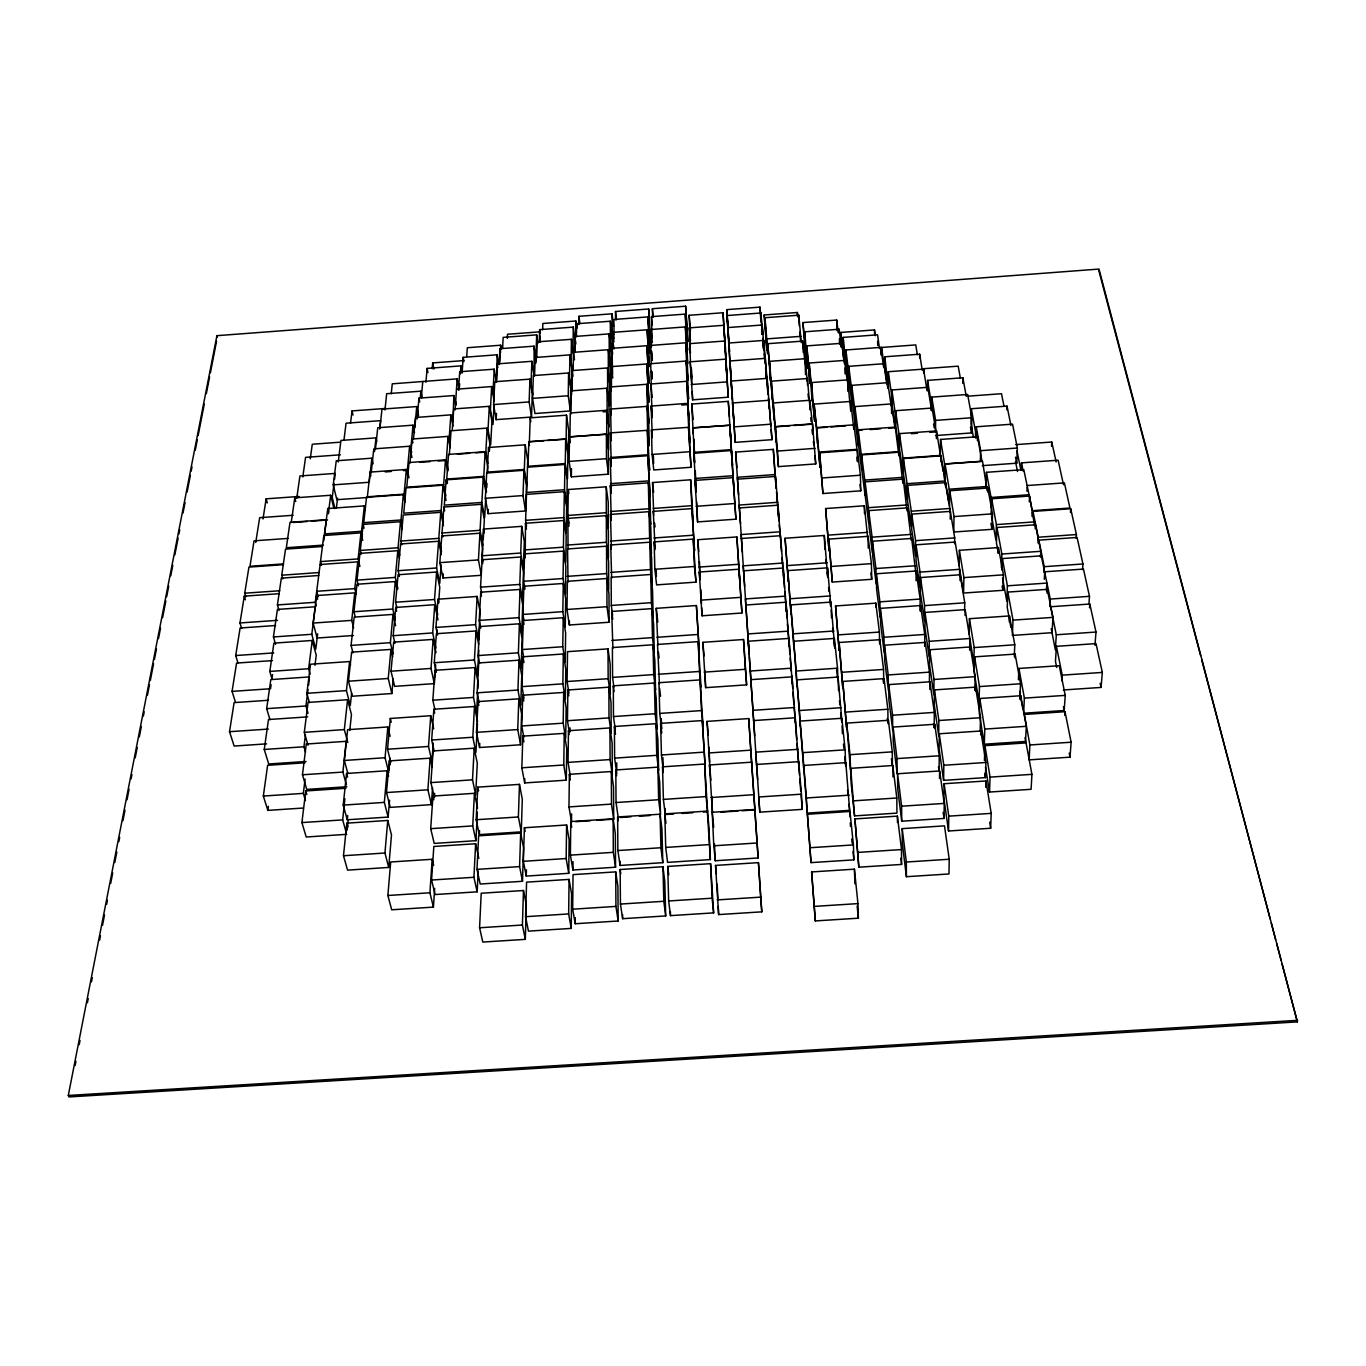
<?xml version="1.0" encoding="UTF-8"?>
<svg xmlns="http://www.w3.org/2000/svg" width="1366" height="1366" viewBox="0 0 1366 1366"><rect width="100%" height="100%" fill="white"/><g stroke="black" fill="none" stroke-linecap="round" stroke-linejoin="round"><path stroke-width="1.5" d="M916.074 580.721L916.074 570.988L876.357 573.771L876.63 589.327L880.148 617.415L879.909 601.843L876.357 573.771M919.66 357.943L919.66 354.204L884.827 356.782L885.014 371.74L886.739 383.846M916.04 544.812L920.035 572.098L920.001 587.636L916.04 560.333L916.04 544.812L955.175 542.046L962.893 588.848M920.103 610.756L920.138 599.059L916.074 570.988M920.564 611.405L920.582 605.565L880.353 608.365L880.609 623.886L884.229 652.777L884.007 637.256L880.353 608.365M920.479 577.528L920.445 593.032L924.526 621.103L924.577 605.599L920.479 577.528L960.127 574.762L964.755 602.816L964.584 610.585M923.672 372.884L923.689 369.11L888.276 371.723L888.446 386.834M924.697 646.118L924.748 634.456L920.582 605.565M925.021 612.429L924.97 627.882L929.153 656.773L929.239 641.303L925.021 612.429L965.181 609.646L973.804 662.937L974.197 647.569L969.433 618.696L1009.491 615.929L1014.784 644.786L1014.272 656.329M925.175 646.289L925.192 642.413L884.485 645.213L884.707 660.666L888.412 690.393L888.224 674.941L884.485 645.213M927.531 389.737L927.565 380.38L962.876 377.767L966.257 396.345M929.426 681.822L929.478 672.14L925.192 642.413M929.683 649.738L929.58 665.14L933.883 694.85L934.003 679.465L929.683 649.738L970.338 646.955L975.187 676.665L974.829 690.154M931.253 410.603L931.305 403.09L927.565 380.38M929.87 689.489L929.922 681.805L888.72 684.605L888.907 699.955L892.732 730.554L892.561 715.221L888.72 684.605M931.68 410.363L931.766 397.113L967.64 394.484L971.892 417.74L971.55 432.937L935.488 435.549M935.522 431.758L935.608 420.387L931.766 397.113M575.223 923.74L572.678 909.193L573.037 874.633L615.707 871.884L617.91 886.517L618.166 920.991L575.223 923.74L575.274 917.645M936.427 438.657L936.495 430.939L899.443 433.62L899.545 449.038L903.114 473.558L903.028 458.122L899.443 433.62M929.922 681.805L934.327 712.403L934.19 727.788L933.61 723.707M934.429 689.915L934.31 705.197L938.715 735.762L938.869 720.514L934.429 689.915L975.546 687.132L980.532 717.713L980.139 731.083M934.703 728.078L934.737 724.27L893.091 727.071L893.262 742.284L897.172 773.788L939.62 770.97L944.248 803.413L944.043 818.439L901.731 821.205L897.718 788.78L897.582 773.754L901.628 806.196L901.731 821.205M571.227 928.402L571.603 893.927L569.076 879.397L526.576 882.146L525.568 916.688L528.454 931.134L571.227 928.402L568.666 913.922L569.076 879.397M572.935 869.988L570.39 855.133L570.783 821.581L613.129 818.797L615.332 833.704L615.554 867.222L572.935 869.988L573.02 861.605M578.86 324.596L578.945 316.297L612.053 313.804L613.539 326.286M940.371 454.758L940.525 439.442L977.493 436.761L981.983 461.23L944.572 463.928L940.525 439.442M940.935 461.64L940.986 455.834L903.421 458.532L903.489 474.002L907.161 499.171L907.092 483.684L903.421 458.532M934.737 724.27L939.245 755.774L939.074 771.005L938.493 766.821M939.262 733.781L939.108 748.892L943.616 780.362L985.398 777.613L985.91 762.484L980.805 730.998L939.262 733.781L943.821 765.267L943.616 780.362M939.535 778.5L939.62 770.97M571.603 813.829L571.5 821.956L568.973 806.913L569.383 774.317L611.336 771.517L613.522 786.645L613.71 819.19L596.822 820.3M569.981 731.954L570.032 727.856M574.676 352.24L574.881 336.463L609.151 333.885L610.961 348.842L611.08 370.562L609.253 355.587L609.151 333.885M568.734 873.318L569.144 839.817L566.6 824.979L524.39 827.745L523.366 861.314L526.251 876.084L568.734 873.318L566.156 858.531L566.6 824.979M575.137 352.445L575.274 341.807L573.293 327.106L539.655 329.633L539.263 342.371M575.649 337.607L575.854 320.993L542.848 323.486L542.661 329.718M576.469 336.48L576.623 323.759L610.329 321.215L613.949 349.133M944.401 479.278L944.572 463.928M944.879 479.449L945.067 464.064L982.564 461.349L987.089 490.343M945.084 484.845L945.135 480.969L907.092 483.684M945.562 486.535L945.613 482.642L907.502 485.374L907.553 500.878L911.31 526.73L911.293 511.208L907.502 485.374M568.034 582.189L567.556 548.961L606.538 546.195L608.604 561.75L608.724 589.156L606.624 573.583L606.538 546.195M566.975 609.475L567.385 581.301L606.88 578.518L608.98 594.056L609.099 622.247L569.366 624.996L566.975 609.475L606.982 606.692L606.88 578.518M569.127 461.401L569.485 436.813L606.384 434.115L608.348 449.568L608.451 474.173L571.364 476.854L569.127 461.401L606.47 458.686L606.384 434.115M570.373 410.927L570.698 388.115L568.597 372.969L533.338 375.582L532.586 398.377L534.943 413.539L570.373 410.927L568.239 395.747L568.597 372.969M536.736 357.653L537.231 341.859L571.415 339.297L571.108 361.017L573.02 376.265M568.939 693.074L567.095 681.514L567.522 651.667L608.024 648.867L610.175 664.32L610.312 694.15L608.143 678.697L608.024 648.867M570.851 414.205L571.176 390.847L607.033 388.2L608.946 403.499L609.048 426.875L607.136 411.542L607.033 388.2M566.292 780.157L566.736 748.551L564.243 733.354L522.871 736.137L521.829 767.794L524.681 782.94L566.292 780.157L563.765 764.994L564.243 733.354M569.315 732.21L567.453 720.719L567.863 689.984L608.877 687.183L611.046 702.568L611.2 733.269L608.997 717.901L608.877 687.183M571.944 391.274L572.234 370.579L607.563 367.949L609.441 383.146L609.56 405.941L607.665 390.71L607.563 367.949M569.366 624.996L569.434 620.984M571.364 476.854L571.466 468.64M573.293 327.106L573.003 348.313L574.471 359.856M570.237 775.683L568.051 762.382L568.461 730.725L609.953 727.924L612.139 743.189L612.31 774.812L610.09 759.564L609.953 727.924M573.208 370.51L573.447 352.326L608.263 349.713L610.09 364.807L610.209 387.056L608.348 371.928L608.263 349.713M944.128 783.725L943.923 798.615L948.533 830.989L990.657 828.257L991.204 813.368L985.979 780.976L944.128 783.725L948.772 816.151L948.533 830.989M949.046 502.688L949.233 489.199L945.067 464.064M949.507 506.171L949.729 490.753L987.755 488.038L992.519 513.838L992.006 529.325L953.758 532.023L954.014 516.587L949.729 490.753M949.814 512.352L949.865 508.459L911.293 511.208M950.224 519.148L950.343 511.379L911.72 514.128L911.737 529.649L915.596 556.201L915.596 540.663L911.72 514.128M563.287 583.47L565.678 598.974L565.251 627.165L562.826 611.661L563.287 583.47L523.895 586.253L522.939 614.444L523.946 620.249M565.268 463.569L565.661 438.981L528.847 441.662L528.01 466.284L565.268 463.569L567.505 478.988L567.88 454.366L565.661 438.981M563.236 617.722L565.644 633.175L565.217 662.186L562.758 646.733L563.236 617.722L523.332 620.505L522.341 649.533L523.707 657.234M566.514 415.179L568.683 430.512L568.324 454.502L566.122 439.135L566.514 415.179L530.213 417.842L529.393 441.833L543.685 440.774M563.338 653.99L565.797 669.374L565.353 699.221L562.86 683.837L563.338 653.99L522.939 656.773L521.932 686.637L524.015 698.146M563.663 692.425L566.139 707.742L565.695 738.46L563.185 723.16L563.663 692.425L522.768 695.226L521.744 725.961L523.844 737.401M569.895 354.887L569.554 377.118L571.654 392.179L571.961 369.913L569.895 354.887L535.165 357.482L534.584 375.684M568.051 548.927L567.863 518.38L606.316 515.631L608.365 531.186L608.468 557.857L606.402 542.285L606.316 515.631M569.041 523.229L567.897 515.46L568.29 489.523L606.214 486.791L608.246 502.329L608.348 528.266L606.299 512.711L606.214 486.791M563.868 520.514L566.19 536.018L565.78 562.69L563.424 547.168L563.868 520.514L525.5 523.263L525.227 553.811M564.346 491.658L566.634 507.127L566.224 533.099L563.902 517.594L564.346 491.658L526.491 494.372L525.603 520.326L526.559 526.132M563.509 551.096L565.865 566.6L565.439 594.022L563.048 578.518L563.509 551.096L524.629 553.862L523.69 581.284L525.005 589.019M564.943 464.474L567.197 479.927L566.805 505.198L564.517 489.728L564.943 464.474L527.617 467.189M949.216 859.248L948.977 873.967L906.409 876.699L902.311 843.351L902.209 828.633L944.504 825.867L949.216 859.248L906.341 862.031L906.409 876.699M954.612 543.753L954.714 537.914L945.613 482.642M959.086 565.746L959.376 550.31L998.444 547.561L1003.464 574.83L1002.883 590.317L963.576 593.049L963.901 577.596L959.376 550.31M962.774 383.402L962.876 377.767M959.564 575.171L959.666 569.332L920.035 572.098M960.025 580.584L960.127 574.762M965.062 615.451L965.181 609.646M1010.925 425.509L1007.032 406.112L971.311 408.724L970.97 423.716L973.446 437.308M969.075 634.063L969.433 618.696M969.638 650.131L969.928 638.503L929.239 641.303M975.444 437.649L975.58 432.015L971.311 408.724M975.973 438.127L976.246 426.79L1012.548 424.16L1017.38 448.014L1016.731 463.194L982.274 465.669M977.39 440.586L977.493 436.761M974.573 656.858L974.18 672.14L979.029 701.834L979.473 686.569L974.573 656.858L1015.109 654.092L1020.539 683.768L1019.804 699.085M980.395 460.137L980.651 450.678L976.246 426.79M975.444 690.957L975.546 687.132M526.251 876.084L526.422 869.8M525.312 939.364L526.32 904.907L523.468 890.512L481.208 893.244L479.586 927.77L482.796 942.062L525.312 939.364L522.41 925.021L523.468 890.512M979.781 698.504L979.337 713.667L984.305 744.214L1025.524 741.465L1026.293 726.302L1020.743 695.738L979.781 698.504L984.784 729.085L984.305 744.214M986.013 485.681L986.406 472.312L1023.8 469.631L1032.303 510.696L1069.954 508.015L1064.387 482.881L1027.198 485.545M524.681 782.94L524.8 778.722M522.495 881.292L523.537 847.791L520.668 833.055L478.629 835.821L476.99 869.374L480.2 884.024L522.495 881.292L519.592 866.607L520.668 833.055M540.048 342.2L540.236 335.951M987.635 491.897L987.755 488.038M980.686 734.788L980.805 730.998M535.984 356.116L536.667 334.858L503.149 337.385L502.637 348.006M521.266 831.877L522.307 799.315L519.473 784.374L477.81 787.14L476.153 819.737L479.346 834.626L521.266 831.877L518.38 816.953L519.473 784.374M990.76 507.008L991.067 497.463L986.406 472.312M991.153 514.077L991.631 498.761L1029.554 496.063L1034.608 525.705M984.442 760.606L984.937 745.665L1026.242 742.899M525.551 510.969L526.439 485.664L523.929 470.297L486.706 472.995L485.34 498.283L488.123 513.65L525.551 510.969L523.007 495.568L523.929 470.297M496.285 382.104L497.224 363.885L531.852 361.307L531.101 383.556L532.842 394.808M520.583 744.777L521.607 714.042L518.824 698.811L478.066 701.595L476.444 732.347L479.568 747.526L520.583 744.777L517.748 729.564L518.824 698.811M531.511 417.04L532.279 394.211L529.94 379.133L494.782 381.729L493.587 404.558L496.165 419.635L531.511 417.04L529.137 401.928L529.94 379.133M499.153 364.534L499.956 348.706L534.038 346.161L534.174 373.464M985.774 787.362L985.979 780.976M991.631 498.761L996.412 524.595L995.899 539.929L991.511 516.075M1040.465 557.072L1040.79 551.301L1035.394 524.783L996.958 527.498L996.429 542.831L998.307 553.042M521.71 526.354L524.305 541.79L523.366 568.478L520.736 553.025L521.71 526.354L483.444 529.086L482.01 555.774L483.086 561.563M520.788 556.986L523.434 572.422L522.478 599.862L519.797 584.409L520.788 556.986L482.027 559.736L482.744 563.577M520.019 589.429L522.7 604.848L521.727 633.056L519.012 617.637L520.019 589.429L480.747 592.195L479.227 620.403L480.73 628.104M524.339 469.443L525.227 444.821L488.516 447.502L487.184 472.124L524.339 469.443L526.849 484.793M519.422 623.784L522.136 639.151L521.146 668.179L518.38 652.794L519.422 623.784L479.637 626.55L478.083 655.578L479.603 663.244M519.012 660.171L521.761 675.487L520.753 705.351L517.953 690.035L519.012 660.171L478.732 662.954L477.144 692.818L479.073 702.38M1025.063 737.503L1031.928 774.351L1031.091 789.309L989.53 792.041L990.06 777.117L984.937 745.665M998.239 553.367L998.444 547.561M1006.896 409.868L1007.032 406.112M1001.38 567.471L1001.876 554.033L996.958 527.498M1001.944 570.049L1002.371 558.557L1041.302 555.825L1050.266 599.059L1049.822 606.624M1002.371 558.557L1007.408 585.826L1006.793 601.16L1002.559 578.074M1007.852 592.093L1013.026 620.13L1012.377 635.429L1052.042 632.697L1052.964 617.381L1047.278 589.344L1007.852 592.093L1007.237 607.375L1010.908 627.421M1009.252 621.718L1009.491 615.929M1021.136 470.382L1021.461 462.869L1058.104 460.222L1063.499 484.725M1014.938 657.917L1015.109 654.092M507.315 338.426L507.503 334.26L540.373 331.801M1026.942 491.197L1027.112 487.423M1018.404 679.79L1018.934 668.452L1059.265 665.703L1065.241 695.379L1064.199 710.508L1023.629 713.24L1024.38 698.128L1018.934 668.452M1029.281 501.817L1029.554 496.063M479.346 834.626L479.551 830.562M478.8 858.326L475.624 843.744L433.825 846.476L431.571 880.028L435.088 894.542L477.161 891.827L478.185 870.893M1020.556 699.546L1020.743 695.738M1032.03 516.365L1032.218 512.574M479.568 747.526L479.773 743.428M496.165 419.635L496.49 413.403M477.161 891.827L473.934 877.279L475.624 843.744M477.571 808.143L474.429 793.305L432.954 796.071L430.7 828.667L434.217 843.42L475.949 840.688L477.366 812.207M499.819 362.246L500.673 345.222L467.309 347.732L466.728 356.253M1035.189 528.625L1035.394 524.783M474.19 748.175L477.297 763.167L475.675 794.807L472.516 779.832L474.19 748.175L433.124 750.941L430.905 782.598L434.371 797.539L434.661 793.322M458.447 389.993L459.727 371.74L494.219 369.179L493.041 391.461L494.321 398.906M477.639 692.733L476.58 712.642L473.49 697.428L475.112 667.547L434.986 670.313L432.834 700.195L434.951 709.688M477.844 688.754L478.151 682.778L475.112 667.547M488.123 513.65L488.345 509.433M477.451 723.673L475.949 752.359L472.824 737.247L474.463 706.495L433.859 709.261L431.673 740.03L434.234 751.334M493.997 405.719L493.024 424.433L490.428 409.407L491.658 386.578L456.62 389.173M475.949 840.688L472.738 825.901L474.429 793.305M462.084 373.174L463.176 357.346L497.139 354.801L496.626 380.26M1037.955 542.917L1038.245 537.231L1032.986 511.413L1070.722 508.733L1076.425 534.55L1076.169 538.341M489.301 406.317L488.038 429.727L490.684 444.855L491.931 421.411L489.301 406.317L453.751 408.946L452.197 430.41M481.652 592.946L480.542 587.175L482.779 548.569L479.927 533.218L441.781 535.95L439.835 562.655L442.994 577.989L481.344 575.291L478.441 559.923L479.927 533.218M483.257 539.655L484.332 519.643L481.515 504.31L443.899 507.025L442.003 533.013L442.772 536.855M485.681 498.778L484.674 517.765L481.856 502.449L483.257 477.161L446.153 479.842L444.309 505.147L481.856 502.449M486.757 487.542L486.979 483.427M487.525 473.148L487.85 466.984L485.135 451.736L448.543 454.4L446.75 479.056L447.485 482.864M478.8 650.387L477.485 675.265L474.429 659.983L476.017 630.955L436.386 633.704L434.286 662.749L436.352 672.277M489.387 451.292L489.813 443.284L487.15 428.104L451.07 430.751L449.329 454.758M1029.896 744.965L1029.093 759.872L1070.022 757.157L1071.115 742.216L1065.019 711.703L1024.346 714.435L1029.896 744.965L1071.115 742.216M482.932 545.649L480.081 530.298L481.515 504.31M477.144 596.447L480.115 611.78L478.595 640.005L475.59 624.672L477.144 596.447L438.008 599.196L435.959 627.438L437.581 635.088M486.535 491.64L483.769 476.375L485.135 451.736M487.85 463.501L485.835 452.112L487.15 428.104M1043.914 572.371L1044.239 566.685L1038.843 540.151L1077.074 537.453L1082.948 563.97L1082.538 569.673M1044.307 579.355L1044.734 571.791L1083.46 569.076L1089.487 596.327L1088.907 603.926M1051.53 446.289L1051.769 442.021L1015.723 444.633M1046.407 590.761L1046.851 583.077L1007.408 585.826M1047.073 593.168L1047.278 589.344M1094.934 645.281L1095.993 632.048L1089.812 604.028L1050.625 606.743L1056.294 634.78L1055.355 649.857L1051.239 628.702M1063.329 689.984L1101.064 687.422L1102.328 672.431L1096.01 643.608L1056.413 646.323L1055.474 661.298L1056.703 667.479M433.654 865.429L432.185 859.282L390.693 861.98L387.876 895.498L391.701 909.79L433.432 907.109L434.678 888.293M1070.466 512.523L1070.722 508.733M433.432 907.109L429.914 892.783L432.185 859.282M1061.86 680.763L1062.219 675.145L1056.413 646.323M459.386 387.688L459.676 383.726M460.359 373.823L460.905 365.883L427.114 368.41L425.919 382.292M432.288 767.436L430.153 758.147L389.293 760.896L386.493 792.553L390.266 807.374L431.383 804.642L432.544 787.772M1064.763 715.442L1065.019 711.703M431.383 804.642L427.899 789.804L430.153 758.147M442.994 577.989L443.284 573.874M455.134 409.937L457.149 378.877L392.264 383.829L391.239 393.767M433.244 743.019L431.946 761.46L428.514 746.468L430.734 715.716L390.317 718.465L387.551 749.234L390.813 762.33M413.488 438.981L415.435 417.484L450.865 414.871L449.158 438.315L450.234 443.95M441.116 564.739L439.767 583.248L436.591 567.983L438.588 541.26L400.597 543.975L398.138 570.698L399.418 576.418M438.691 602.065L439.767 587.278L436.591 572.03L398.087 574.745L395.577 602.235L396.874 607.938M417.091 418.935L418.952 398.138L453.853 395.559L452.914 422.145M436.983 634.046L437.274 630.016M436.027 652.692L433.142 639.408L393.664 642.14L391.017 671.201L394.637 686.347L434.354 683.632L435.686 664.952M441.525 551.676L438.793 538.341L440.74 512.335L403.243 515.016L400.853 541.038L401.706 544.846M437.769 614.751L434.542 599.486L436.591 572.03M441.15 510.525L443.028 485.203L406.061 487.867L403.738 513.206L441.15 510.525L443.455 521.932M435.959 648.167L432.68 632.936L434.764 604.711L395.764 607.443L393.186 635.685L394.962 643.284M443.66 484.537L445.487 459.864L409.015 462.528L406.761 487.201L443.66 484.537L445.914 495.909M434.354 683.632L431.007 668.452L433.142 639.408M448.15 469.87L446.323 460.427L448.082 436.386L412.139 439.032L409.954 463.074M1089.522 607.802L1089.812 604.028M388.729 867.444L391.496 834.916L387.756 820.454L346.844 823.152L343.481 855.731L347.562 870.125L388.729 867.444L384.939 853.016L387.756 820.454M432.185 368.735L432.68 362.912L463.757 360.59M421.343 397.66L422.777 381.421M388.969 770.526L390.061 758.232M388.542 776.264L387.159 770.748L346.554 773.463L343.207 805.12L347.271 819.771L388.115 817.073L389.583 800.203M392.708 656.944L390.932 649.413L351.625 652.145L348.467 681.207L352.343 696.233L391.871 693.535L393.186 679.004M388.115 817.073L384.341 802.388L387.159 770.748M420.318 397.284L420.865 391.188L386.68 393.715L384.956 409.988M375.428 449.277L377.75 427.746L413.027 425.168L410.876 448.629L411.661 452.351M388.798 772.575L385.058 757.72L387.842 726.968L347.63 729.7L344.334 760.469L347.852 773.429M414.854 427.37L416.732 406.556L381.985 409.117L379.987 427.865M397.899 588.78L395.32 577.425L397.796 550.686L359.975 553.367L357.038 580.123L358.404 585.792M399.76 555.313L398.069 547.749L400.494 521.727L363.168 524.407L360.3 550.447L361.205 554.22M395.372 620.386L392.742 609.031L395.286 581.557L356.97 584.255L353.948 611.746L355.348 617.415M401.006 519.985L403.346 494.646L366.532 497.309L363.749 522.666L401.006 519.985L402.236 525.654M393.049 654.007L390.386 642.669L392.981 614.41L354.17 617.125L351.079 645.401L352.991 652.931M404.097 494.15L406.385 469.46L370.084 472.107L367.369 496.797L404.097 494.15L405.309 499.802M391.871 693.535L388.251 678.475L390.932 649.413M408.98 477.793L407.392 470.297L409.595 446.238L373.806 448.868L371.176 472.943M347.271 819.771L347.698 815.553M347.152 830.118L348.228 819.583M349.764 730.469L351.455 714.538L347.579 699.716L308.067 702.431L304.311 732.33L308.016 745.255M346.213 832.526L342.678 819.89L344.898 798.803M346.401 784.904L342.9 772.08L346.196 741.328L306.274 744.026L302.467 774.778L306.735 789.411L346.896 786.731M379.697 428.992L380.585 420.66L346.059 423.204L343.993 439.886M351.643 693.04L350.294 705.488L346.418 690.598L349.594 661.537L310.526 664.235L306.855 693.313L309.45 702.602M333.219 484.879L336.258 460.786L371.859 458.191L369.23 482.266L333.219 484.879L336.839 499.7L368.41 497.429M347.801 742.558L344.334 729.615L347.579 699.716M374.523 451.565L376.009 437.871L340.937 440.433L338.239 461.981M356.167 594.227L354.784 588.609L357.755 561.853L320.122 564.517M359.89 566.412L358.08 558.916L360.966 532.877L323.827 535.523L315.29 602.286L316.28 605.992M353.606 627.865L351.728 620.369L354.767 592.861L316.639 595.559L313.121 623.067L317.134 638.024L353.47 635.497M361.58 531.254L364.381 505.898L327.755 508.528L324.51 533.918L361.58 531.254L362.468 534.994M346.708 834.336L306.206 836.999L301.903 822.588L305.745 790.948L346.008 788.267M350.55 423.153L352.052 410.927L385.98 408.417M336.343 508.169L337.59 498.112M305.472 800.561L303.354 793.373L305.113 779.03M317.663 633.79L315.802 649.106L311.789 634.285L315.307 606.777L277.418 609.424L273.439 636.949L275.573 644.342M305.523 752.239L303.952 746.775L305.438 734.823M314.965 665.327L316.229 655.236L312.233 640.466L273.883 643.13L269.819 671.423L271.971 678.782L272.551 674.599M310.167 674.275L308.631 668.742L312.233 640.466M328.318 513.821L330.674 495.26L294.783 497.856L291.214 522.615M308.016 713.325L305.933 705.983L308.033 689.369M308.562 685.22L309.348 678.987M334.021 483.444L332.245 497.514L334.96 508.528M334.533 479.432L335.285 473.404L299.922 475.966L296.764 498.095M323.708 540.885L326.406 519.712L290.002 522.341L286.331 547.732L323.179 545.119M303.406 808.023L267.838 810.38L268.402 806.281M267.838 810.38L263.331 796.054L267.616 765.302L305.045 762.791M310.253 458.874L312.285 444.24L340.458 442.174M306.069 761.477L268.709 763.987L264.253 749.456L268.487 719.54L307.674 716.877M302.791 476.973L305.574 457.354L340.407 454.81M269.956 719.66L266.66 708.664L270.827 679.585L309.604 676.921M271.117 684.69L270.536 688.737L232.066 691.384L236.574 663.073L272.449 660.598M279.006 610.482L277.435 604.933L281.328 578.142L318.722 575.496M282.762 578.911L281.738 575.206L285.528 549.132L322.427 546.502M266.626 743.855L234.132 746.058L229.522 731.698L234.098 702.619L268.436 700.263M262.989 518.978L266.148 498.829L299.12 496.456M255.732 542.473L259.677 517.68L293.178 515.272M241.628 628.428L239.972 622.964L244.275 596.157L279.313 593.681M245.812 596.857L244.736 593.203L248.936 567.112L283.513 564.653M237.94 662.817L235.703 655.543L240.109 628.001L275.573 625.526M75.13 1065.531L75.95 1061.348M79.211 1044.614L80.031 1040.414M87.39 1002.746L88.209 998.563M91.471 981.812L92.29 977.629M99.65 939.962L100.469 935.778M102.518 925.311L104.55 914.844M106.599 904.377L107.419 900.194M110.68 883.443L112.729 872.976M114.778 862.527L116.81 852.06M118.859 841.593L119.679 837.409M122.94 820.659L124.989 810.192M127.038 799.725L129.07 789.258M131.119 778.808L131.939 774.607M135.2 757.874L137.249 747.407M139.298 736.94L141.33 726.473M143.379 716.006L144.198 711.823M147.46 695.089L149.509 684.622M150.328 680.439L153.59 663.688M154.409 659.505L156.458 649.038M158.49 638.571L160.539 628.104M162.588 617.637L165.849 600.903M166.669 596.72L168.718 586.253M170.75 575.786L172.799 565.319M174.848 554.852L178.109 538.102M178.929 533.918L179.749 529.735M183.01 513.001L185.059 502.534M187.108 492.067L190.369 475.317M191.189 471.133L192.008 466.95M195.27 450.199L197.319 439.732M198.138 435.549L204.268 404.165M206.317 393.698L209.579 376.948M210.398 372.764L216.528 341.363M68.3 1095.464L216.921 335.677L1098.981 269.068L1297.376 1021.888L69 1096.932L68.3 1095.464L1297.7 1020.317M615.571 319.781L615.503 311.499L648.696 308.989L650.762 344.352L647.689 316.929L613.915 319.473L614.017 334.294M652.606 316.997L652.385 308.716L685.612 306.206L687.866 341.568L685.612 306.206M762.655 334.141L760.896 313.002L727.019 315.546L729.512 351.557L726.763 309.638L760.008 307.128L761.221 321.608M652.009 337.812L651.445 316.639L685.271 314.095L687.559 350.14L685.356 326.918L650.967 329.496L651.428 347.237M690.154 336.446L689.164 315.29L723.024 312.746L726.234 362.007L724.612 341.022L689.659 343.634L690.479 361.785M765.95 335.677L766.821 350.242L764.192 314.983L797.385 312.49L797.795 316.622M765.831 332.519L764.96 317.732L798.803 315.187L801.279 342.695M612.924 348.142L612.805 332.365L647.143 329.787L649.277 366.481L647.143 329.787M690.291 349.542L689.284 327.874L723.707 325.296L725.517 348.791M727.719 327.584L762.16 325.006L763.97 346.64M841.319 346.93L839.151 329.24L804.745 331.801L805.769 358.507L802.901 322.581L836.709 320.054L838.263 332.741M612.6 374.301L611.985 348.313L646.869 345.718L649.021 383.061L646.869 345.718M686.705 341.927L687.679 363.629L685.664 342.815L650.745 345.427L651.223 363.578M841.268 347.049L840.841 332.433L874.513 329.923L875.333 335.695M764.192 314.983L767.641 353.709L766.77 338.888L800.988 336.326M767.214 381.046L763.662 340.424L728.676 343.037L731.254 380.38M847.193 381.029L843.642 352.24L843.215 337.385L877.553 334.824L879.516 348.586M807.34 381.404L804.984 358.712L769.468 361.341L770.544 381.029L767.76 343.703L802.747 341.107L805.035 363.254M806.845 345.888L809.833 383.18L806.845 345.888L841.815 343.293L844.308 363.424M611.49 387.312L611.37 366.617L646.767 363.988L648.97 401.997L646.767 363.988M687.047 357.96L688.037 380.175L686.159 361.051L650.711 363.697L651.24 384.375M725.756 356.202L728.3 397.199L692.63 399.828L690.206 361.802L725.688 359.156L726.849 374.455M845.895 349.969L848.679 372.133L849.071 387.21L846.322 365.012L845.895 349.969L880.814 347.374L883.7 367.505M881.633 353.777L881.548 347.459L915.766 344.915L917.337 354.75M850.711 410.842L847.62 379.885L811.558 382.548L812.172 400.989L809.133 363.032L844.649 360.402M848.764 366.327L851.616 389.02L852.008 404.234L849.174 381.507L848.764 366.327L884.229 363.697L887.49 386.373M611.046 410.261L610.909 386.919L646.835 384.273L649.055 422.965L647.023 406.368L610.585 409.049L611.2 436.847M765.575 367.693L766.428 377.784L765.319 358.353L729.803 360.983L735.215 442.362L771.978 439.681L767.129 378.382L731.083 381.046L732.432 399.009M691.247 384.529L727.139 381.882L724.612 341.022M532.586 398.377L568.239 395.747M772.302 399.333L771.312 381.182L807.374 378.519L810.123 409.493M493.587 404.558L529.137 401.928M851.769 385.349L854.706 408.622L855.082 423.938L852.162 400.631L851.769 385.349L887.798 382.685L891.144 405.941M652.316 435.788L651.087 406.078L687.593 403.38L689.01 418.85M606.658 410.295L570.271 412.976L569.929 436.932L606.743 434.234L606.658 410.295L608.587 425.68L608.69 449.653L606.743 434.234M694.696 462.067L691.725 404.046L728.283 401.348L729.461 416.818M681.754 405.053L687.832 404.609L686.159 361.051M894.542 422.657L892.015 405.19L891.878 389.959L927.838 387.312L931.646 410.568M603.106 411.832L607.136 411.542M812.377 424.143L809.884 400.272L773.293 402.97L774.198 419.857L770.356 376.606M819.429 452.061L856.977 449.346L853.938 424.843L816.817 427.558L820.044 467.582L814.119 404.114L850.711 401.433L853.784 429.163M968.477 396.14L1001.5 393.715L1003.976 406.112M854.911 406.59L857.916 430.461L858.292 445.879L855.287 421.974L854.911 406.59L891.469 403.909L894.918 427.763L888.754 428.207M895.601 410.705L899.084 434.576L899.187 449.926L895.72 426.038L895.601 410.705L932.107 408.041L936.017 431.895L929.87 432.339M611.251 463.279L610.38 432.902L647.586 430.29L647.023 406.368M691.008 467.274L688.481 427.182L691.008 467.274L653.768 469.972L652.077 454.451L651.462 429.897L688.635 427.302L687.593 403.38M693.177 431.81L692.818 427.951L729.803 425.236L730.947 440.637L729.803 425.236L692.682 427.814L693.211 433.637M547.766 440.484L566.122 439.135M734.054 426.875L771.073 424.177M776.247 442.328L775.41 426.568L812.531 423.853L815.741 463.928L778.415 466.626L774.198 418.406M789.753 425.799L775.359 426.858L771.312 381.182M793.868 425.509L810.311 424.297M457.439 454.178L469.614 453.29M475.692 452.846L485.835 452.112M826.942 427.234L816.663 427.985L814.119 404.114M831.057 426.943L845.452 425.885M935.608 420.387L971.892 417.74M858.19 429.812L861.28 454.315L861.622 469.802L858.548 445.282L858.19 429.812L895.276 427.114L898.845 455.476M420.062 462.34L430.153 461.606M438.23 461.008L446.323 460.427M857.916 430.461L862.031 430.153M870.262 429.556L880.524 428.804M385.263 471.919L391.291 471.475M403.363 470.604L407.392 470.297M911.395 433.688L917.542 433.227M610.517 457.473L647.928 454.758L647.347 430.205L649.635 470.263L647.928 454.758M652.077 454.451L689.557 451.736M611.165 489.472L610.295 458.413L647.791 455.698L650.114 496.473L647.791 455.698M693.808 452.351L731.322 449.636L729.751 425.099M695.994 490.172L693.757 453.273L731.356 450.541L734.157 491.35M749.217 654.826L735.676 452.095L773.31 449.363L776.212 488.208M778.415 466.626L777.527 451.07L815.092 448.355M446.75 479.056L483.769 476.375M819.634 452.795L857.267 450.063L860.409 475.214L860.768 490.821L822.913 493.536L819.634 452.795L822.913 493.536M861.28 454.315L898.811 451.6M861.57 454.929L864.763 480.081L865.088 495.619L861.929 470.45L861.57 454.929L899.204 452.197L902.875 483.188M980.651 450.678L1017.38 448.014M903.028 458.122L940.508 455.407M610.431 483.649L648.372 480.917M694.901 478.476L732.961 475.727L731.356 450.541M611.217 517.355L610.329 485.596L648.338 482.847L650.079 498.436L650.694 524.356L648.935 508.75L648.338 482.847M653.648 512.352L652.555 482.54L690.633 479.79L693.245 521.317M564.517 489.728L526.747 492.46L527.686 460.154L525.227 444.821M694.952 480.405L733.081 477.656L735.915 519.182L697.582 521.914L694.952 480.405L696.028 492.101M775.41 474.531L737.333 477.28L738.613 494.799M737.452 479.176L775.598 476.427L778.688 517.953L776.52 492.067M485.34 498.283L523.007 495.568M822.315 477.963L860.409 475.214M864.763 480.081L902.841 477.349M293.246 522.461L307.367 521.453M311.397 521.163L327.533 520.002M865.088 481.856L868.366 507.691L868.674 523.28L865.429 497.412L865.088 481.856L903.233 479.107L907.007 510.799M610.465 511.516L648.935 508.75M653.221 508.442L691.759 505.693L690.633 479.79M567.897 515.46L606.299 512.711M696.131 506.291L734.72 503.525M949.233 489.199L987.191 486.484M525.603 520.326L563.902 517.594M611.37 546.912L610.465 514.436L649.004 511.669L650.779 527.276L651.411 553.913L649.618 538.289L649.004 511.669M655.065 547.749L653.29 511.362L691.896 508.596L694.543 550.857L691.759 505.693M777.783 502.295L739.16 505.061L740.509 523.605M288.021 538.409L254.042 540.834L249.978 566.275L282.455 563.97M739.347 507.964L778.022 505.198L781.472 551.386M442.003 533.013L480.081 530.298M825.627 508.545L829.042 550.754L825.627 508.545L864.319 505.796L867.751 538.221M991.067 497.463L1028.905 494.748M400.853 541.038L438.793 538.341M868.366 507.691L906.973 504.942M868.725 510.611L872.089 537.162L872.379 552.752L869.032 526.183L868.725 510.611L907.4 507.845L911.259 540.253M360.3 550.447L398.069 547.749M358.08 558.916L320.498 561.58L321.454 565.336M954.014 516.587L992.519 513.838M610.619 541.073L649.618 538.289M653.972 537.982L693.04 535.216M567.471 545.051L606.402 542.285M524.578 549.935L563.424 547.168M780.259 531.784L741.089 534.567L742.387 552.171M611.661 578.211L610.739 544.966L649.806 542.2L651.582 557.806L652.248 585.194L650.438 569.571L649.806 542.2M654.143 541.892L693.262 539.109L695.96 582.121L656.602 584.887L654.843 569.263L654.143 541.892L655.014 549.695M700.041 578.808L697.702 539.724L736.872 536.94L739.809 579.969M482.01 555.774L520.736 553.025M741.362 538.494L780.567 535.711L783.76 578.723L783.418 574.523M439.835 562.655L478.441 559.923M785.074 538.255L788.302 581.233L785.074 538.255L824.296 535.472L827.676 576.52M828.445 535.113L867.632 532.347M281.738 575.206L319.098 572.559M996.412 524.595L1034.796 521.863M828.803 539.109L868.025 536.343L871.423 563.646L871.73 579.304L832.287 582.07L828.803 539.109L832.287 582.07M398.138 570.698L436.591 567.983M872.089 537.162L911.242 534.396M872.481 541.226L875.93 568.529L876.204 584.119L872.772 556.799L872.481 541.226L911.685 538.443L915.63 571.603M357.038 580.123L395.32 577.425M915.596 540.663L954.714 537.914M244.736 593.203L279.74 590.744M1038.245 537.231L1076.425 534.55M354.784 588.609L316.69 591.29L318.176 596.908M610.892 572.371L650.438 569.571M654.843 569.263L694.457 566.48L693.262 539.109M567.146 576.367L606.624 573.583M698.948 567.078L738.613 564.295L736.872 536.94M523.69 581.284L563.048 578.518M782.855 563.048L743.155 565.831L744.675 586.441M650.728 574.488L651.377 602.662L653.204 618.252L652.521 590.095L650.728 574.488L611.148 577.272L611.302 605.445L612.6 615.178M480.542 587.175L519.797 584.409M787.431 565.592L827.147 562.792M699.255 572.013L738.955 569.229L741.943 613.01L702.022 615.793L699.255 572.013L699.99 579.833M743.497 570.817L783.23 568.017L786.492 611.797L786.15 607.785M277.435 604.933L315.29 602.286M1001.876 554.033L1040.79 551.301M831.706 566.429L871.423 563.646M787.806 570.612L791.085 614.359L787.806 570.612L827.54 567.829L830.852 605.719M395.577 602.235L434.542 599.486M875.93 568.529L915.63 565.746M353.948 611.746L392.742 609.031M239.972 622.964L277.52 620.335M1044.239 566.685L1082.948 563.97M313.121 623.067L351.728 620.369M963.901 577.596L1003.464 574.83M611.302 605.445L651.377 602.662M700.536 600.169L740.748 597.352M522.939 614.444L562.826 611.661M785.587 596.122L745.358 598.94L748.858 649.55M479.227 620.403L519.012 617.637M790.231 598.735L830.477 595.918M612.907 648.184L611.695 611.439L651.787 608.638L653.597 624.211L654.297 653.17L652.47 637.615L651.787 608.638M657.883 645.094L656.243 608.331L696.404 605.531L699.187 650.079L696.404 605.531M273.439 636.949L311.789 634.285M745.785 605.018L786.013 602.218L789.343 646.767L787.431 624.04M435.959 627.438L475.59 624.672M794.005 649.413L790.658 604.899L830.921 602.099L834.78 648.167M393.186 635.685L432.68 632.936M879.909 601.843L920.138 599.059M835.548 605.958L839.151 650.438L835.548 605.958L875.794 603.157L879.397 632.065L879.584 643.762M351.079 645.401L390.386 642.669M924.577 605.599L964.755 602.816M235.703 655.543L273.729 652.914M1050.266 599.059L1089.487 596.327M611.848 640.432L652.47 637.615M656.978 637.307L697.667 634.49M522.341 649.533L562.758 646.733M747.68 633.961L788.455 631.143M478.083 655.578L518.38 652.794M790.658 604.899L793.151 633.824L833.926 631.007M652.999 644.769L653.699 674.582L655.56 690.086L654.826 660.273L652.999 644.769L612.395 647.569L612.566 677.399L613.915 687.064M701.014 686.978L698.18 641.644L657.507 644.445L659.419 683.956M269.819 671.423L308.631 668.742M1013.026 620.13L1052.964 617.381M702.807 642.327L743.514 639.51L746.621 684.861L705.659 687.661L702.807 642.327L704.105 655.919M434.286 662.749L474.429 659.983M791.614 675.265L792.331 683.768L788.95 638.417L748.192 641.235L751.949 695.123M838.604 634.866L879.397 632.065M391.017 671.201L431.007 668.452M884.007 637.256L924.748 634.456M839.117 642.498L842.788 687.764L839.117 642.498L879.858 639.698L883.563 669.442L883.751 683.034M348.467 681.207L388.251 678.475M1056.294 634.78L1095.993 632.048M306.855 693.313L346.418 690.598M974.197 647.569L1014.784 644.786M612.566 677.399L653.699 674.582M658.275 674.275L699.477 671.457L698.18 641.644M567.095 681.514L608.143 678.697M704.156 672.14L745.426 669.306L746.621 684.861M521.932 686.637L562.86 683.837M750.156 671.03L791.46 668.196M477.144 692.818L517.953 690.035M837.529 668.196L834.421 638.434L793.663 641.252L796.224 671.03L837.529 668.196L837.87 677.929M266.66 708.664L305.933 705.983M615.366 730.007L613.471 716.552L613.3 685.834L654.399 683.017L656.226 698.453L656.995 729.137L655.117 713.735L654.399 683.017M432.834 700.195L473.49 697.428M842.259 672.26L883.563 669.442M796.668 739.45L792.041 676.853L750.788 679.653L754.698 735.915M803.635 767.948L796.805 679.875L838.058 677.058L841.985 722.119M888.224 674.941L929.478 672.14M842.805 681.429L846.544 727.463L842.805 681.429L884.058 678.612L887.849 709.244L888.02 722.734M934.003 679.465L975.187 676.665M229.522 731.698L268.368 729.068M1062.219 675.145L1102.328 672.431M304.311 732.33L344.334 729.615M979.473 686.569L1020.539 683.768M613.471 716.552L655.117 713.735M701.475 710.593L700.126 679.892L658.958 682.71L659.761 713.411L701.475 710.593L703.012 726.046L699.477 671.457M567.453 720.719L608.997 717.901M521.744 725.961L563.185 723.16M752.803 710.337L794.602 707.503M476.444 732.347L517.748 729.564M796.805 679.875L799.434 710.525L841.251 707.69M264.253 749.456L303.952 746.775M1024.38 698.128L1065.241 695.379M616.783 773.378L614.615 758.13L614.41 726.49L655.987 723.69L657.849 739.006L658.634 770.595L656.756 755.313L655.987 723.69M663.278 770.287L661.451 754.988L660.615 723.365L702.278 720.565L705.197 767.487L702.278 720.565M709.791 766.394L707.025 721.385L748.722 718.567L758.13 857.968L715.272 860.751L713.786 845.793L712.232 812.275L754.817 809.475L758.13 857.968M431.673 740.03L472.824 737.247M846.049 712.062L887.849 709.244M753.537 720.582L795.285 717.765L799.452 774.983M387.551 749.234L428.514 746.468M892.561 715.221L934.327 712.403M850.472 769.929L846.664 723.109L888.378 720.309L892.271 751.846L892.425 765.233M344.334 760.469L385.058 757.72M938.869 720.514L980.532 717.713M302.467 774.778L342.9 772.08M984.784 729.085L1026.293 726.302M614.615 758.13L656.756 755.313M661.451 754.988L703.661 752.171M568.051 762.382L610.09 759.564M708.476 752.99L750.737 750.156L754.903 809.901L742.165 810.738M521.829 767.794L563.765 764.994M797.915 749.336L755.62 752.171L757.669 779.662M802.815 752.649L845.127 749.832L845.639 765.165L844.769 756.747M618.235 817.636L616.032 802.542L615.81 769.963L657.866 767.146L659.727 782.325L660.529 814.853L658.651 799.725L657.866 767.146M673.711 813.999L665.242 814.546L663.398 799.4L662.527 766.838L704.651 764.038L707.622 811.763L703.388 812.036M430.905 782.598L472.516 779.832M846.664 723.109L849.994 754.664L892.271 751.846M711.703 796.429L712.454 812.702L709.466 764.977L751.624 762.177M263.331 796.054L303.354 793.373M756.525 764.465L798.7 761.665L801.432 794.175L802.269 809.372L759.803 812.155L758.659 796.993L801.432 794.175M386.493 792.553L427.899 789.804M893.091 727.071L897.035 758.591L939.245 755.774M845.81 762.655L803.618 765.472L807.204 813.111L849.652 810.328L845.81 762.655L845.93 766.463M892.818 765.523L850.677 768.324L854.553 815.895L896.95 813.111L896.813 798L892.818 765.523L892.954 776.878M343.207 805.12L384.341 802.388M943.821 765.267L985.91 762.484M301.903 822.588L342.678 819.89M990.06 777.117L1031.928 774.351M616.032 802.542L658.651 799.725M663.398 799.4L706.085 796.583L708.869 826.106L710.371 859.59L667.564 862.373L665.72 847.432L664.815 813.88L707.349 811.097L710.371 859.59M568.973 806.913L611.49 804.096L613.71 819.19M710.969 797.539L753.708 794.705M476.153 819.737L518.38 816.953M845.127 749.832L841.849 718.277L800.117 721.077L806.401 797.983L849.174 795.166M430.7 828.667L472.738 825.901M854.109 800.8L896.813 798M617.62 816.988L660.085 814.204L661.947 829.179L662.8 862.68L620.079 865.446L617.876 850.54L617.62 816.988L618.166 820.727M620.335 817.5L630.921 816.8M639.373 816.253L649.96 815.553M682.197 813.436L692.784 812.736M575.718 821.683L590.505 820.71M720.941 812.138L737.93 811.028M901.628 806.196L944.248 803.413M807.391 814.256L849.959 811.455L853.409 844.922L853.87 859.863L811.028 862.629L807.391 814.256L811.028 862.629M854.911 818.917L897.394 816.134L901.492 849.567L901.594 864.439L858.838 867.188L854.911 818.917L858.838 867.188M343.481 855.731L384.939 853.016M948.772 816.151L991.204 813.368M617.876 850.54L660.922 847.74L662.8 862.68M665.72 847.432L708.834 844.615M570.39 855.133L613.317 852.333L615.554 867.222M713.786 845.793L756.952 842.993M523.366 861.314L566.156 858.531M476.99 869.374L519.592 866.607M810.243 847.723L853.409 844.922M431.571 880.028L473.934 877.279M858.429 852.367L901.492 849.567M620.147 869.527L662.937 866.744L664.798 881.463L665.703 915.937L622.64 918.686L620.437 904.07L620.147 869.527L620.779 873.711M667.701 866.437L710.576 863.671L713.633 912.881L670.484 915.63L668.657 900.979L667.701 866.437L668.742 874.855M715.545 865.412L758.437 862.629L761.801 911.839L718.636 914.588L715.545 865.412L716.382 873.83M387.876 895.498L429.914 892.783M811.626 871.935L854.416 869.169L857.95 903.609L858.377 918.191L815.314 920.923L811.626 871.935L815.314 920.923M620.437 904.07L663.825 901.287L665.703 915.937M668.657 900.979L712.113 898.196L713.633 912.881M572.678 909.193L615.929 906.409L618.166 920.991M717.15 899.921L760.657 897.138L761.801 911.839M525.568 916.688L568.666 913.922M479.586 927.77L522.41 925.021M814.563 906.375L857.95 903.609M232.066 691.384L235.481 702.244M244.275 596.157L245.351 599.794M305.745 790.948L306.804 794.551M346.844 823.152L347.852 826.771M216.921 335.677L217.348 337.18M266.148 498.829L267.275 502.944M346.554 773.463L347.545 777.134M1098.862 270.639L1200.577 655.526M1201.653 659.641L1270.192 918.977M1271.268 923.092L1275.622 939.552M1276.715 943.667L1281.069 960.144M1282.145 964.259L1297.376 1021.888M316.639 595.559L317.629 599.298M294.783 497.856L295.739 501.527M349.594 661.537L350.55 665.259M327.755 508.528L328.677 512.267M389.293 760.896L390.215 764.601M330.674 495.26L333.85 508.152M387.842 726.968L390.13 736.257M390.317 718.465L391.222 722.204M357.755 561.853L358.66 565.592M360.966 532.877L362.741 540.355M363.168 524.407L364.056 528.181M432.954 796.071L433.807 799.759M364.381 505.898L365.251 509.638M392.981 614.41L395.611 625.748M352.052 410.927L352.991 415.042M395.764 607.443L396.635 611.234M395.286 581.557L397.011 589.122M370.084 472.107L370.937 475.863M430.734 715.716L433.688 728.846M371.859 458.191L373.123 463.74M433.859 709.261L434.695 713.035M397.796 550.686L399.487 558.25M376.009 437.871L376.828 441.56M1051.769 442.021L1056.14 461.93M400.494 521.727L402.15 529.291M1100.159 683.307L1101.064 687.422M403.346 494.646L404.985 502.193M406.385 469.46L407.973 476.99M434.764 604.711L437.991 619.925M477.81 787.14L478.595 790.863M438.008 599.196L438.81 603.021M409.595 446.238L411.934 457.473M412.139 439.032L412.925 442.789M438.588 541.26L441.32 554.613M413.027 425.168L414.547 432.595M474.463 706.495L477.554 721.624M1021.461 462.869L1023.117 471.031M1016.936 450.609L1020.556 468.521M440.74 512.335L443.421 525.671M478.066 701.595L478.817 705.385M416.732 406.556L418.594 415.776M1015.536 457.217L1016.731 463.194M1015.519 461.52L1017.516 471.475M1063.414 706.546L1064.199 710.508M420.865 391.188L422.111 397.455M443.899 507.025L444.667 510.85M418.952 398.138L419.704 401.86M1069.219 753.093L1070.022 757.157M443.028 485.203L446.05 500.4M446.153 479.842L446.904 483.666M476.017 630.955L478.646 644.325M445.487 459.864L447.707 471.236M427.114 368.41L427.934 372.577M432.68 362.912L433.859 369.059M480.747 592.195L481.481 596.037M524.39 827.745L525.107 831.45M448.082 436.386L450.268 447.707M450.865 414.871L453 426.124M455.561 401.194L456.244 404.882M453.853 395.559L455.595 404.865M457.149 378.877L459.181 389.942M522.871 736.137L523.912 741.823M483.444 529.086L484.162 532.928M990.931 523.366L992.006 529.325M1002.115 586.116L1002.883 590.317M1019.668 691.469L1022.912 709.278M970.492 427.114L971.55 432.937M960.366 378.245L958.181 366.156L923.484 368.718L927.104 390.898M483.257 477.161L486.023 492.46M522.768 695.226L523.793 700.946M460.905 365.883L461.674 370.066M463.176 357.346L463.945 361.529M522.939 656.773L523.963 662.527M488.516 447.502L489.182 451.326M523.332 620.505L523.998 624.364M491.658 386.578L494.219 401.57M494.219 369.179L496.421 382.19M524.629 553.862L525.278 557.721M497.224 363.885L497.856 367.625M570.783 821.581L571.722 827.164M569.383 774.317L570.322 779.969M525.5 523.263L526.456 529.052M497.139 354.801L498.539 363.202M940.986 455.834L948.687 502.517M936.495 430.939L943.052 471.116M933.576 423.904L934.224 427.78M500.673 345.222L501.356 349.372M499.956 348.706L500.571 352.411M919.66 354.204L922.272 370.306M985.467 766.889L989.53 792.041M568.461 730.725L569.076 734.532M984.732 773.412L985.398 777.613M989.684 822.178L990.657 828.257M528.847 441.662L529.462 445.504M567.863 689.984L568.785 695.738M530.213 417.842L530.811 421.667M535.165 357.482L536.018 363.1M531.852 361.307L534.14 376.265M534.038 346.161L536.275 360.966M567.863 518.38L569.007 526.149M539.655 329.633L540.287 333.816M536.667 334.858L537.914 343.225M891.878 389.959L895.259 413.232L895.379 428.48M888.276 371.723L891.571 394.415L891.674 405.787M568.29 489.523L568.854 493.399M884.827 356.782L888.105 386.441M881.548 347.459L884.656 369.127M615.81 769.963L616.629 775.632M943.172 812.36L944.043 818.439M569.485 436.813L570.322 442.601M614.41 726.49L615.485 734.14M613.3 685.834L614.085 691.606M571.176 390.847L571.705 394.672M571.415 339.297L573.447 354.187M606.982 606.692L609.099 622.247M574.881 336.463L575.871 343.925M611.695 611.439L612.736 619.208M576.623 323.759L577.186 327.977M575.854 320.993L576.401 325.142M610.739 544.966L611.251 548.859M578.945 316.297L579.765 322.53M610.465 514.436L611.234 520.275M610.329 485.596L611.319 493.365M606.47 458.686L608.451 474.173M610.295 458.413L611.268 466.182M843.215 337.385L846.322 373.925M610.38 432.902L611.353 440.637M859.999 484.52L860.768 490.821M870.945 573.003L871.73 579.304M840.841 332.433L843.573 357.79M902.209 828.633L906.341 862.031M883.051 679.022L883.546 682.983M887.302 718.55L887.798 722.631M891.417 758.728L892.186 765.045M610.909 386.919L611.37 390.761M610.585 409.049L611.302 414.82M900.843 858.172L901.594 864.439M612.241 357.226L610.448 342.422L610.329 321.215M611.37 366.617L612.753 378.023M664.815 813.88L665.959 823.254M612.805 332.365L613.932 341.722M611.985 348.313L612.668 353.982M662.527 766.838L663.227 772.524M659.641 688.498L660.546 696.216M659.761 713.411L661.588 728.829L661.315 718.601M660.615 723.365L661.759 732.944M658.412 652.197L659.095 658.019M615.503 311.499L616.476 319.832M656.243 608.331L657.797 621.957M653.29 511.362L653.733 515.272M654.587 523.076L655.031 526.969M647.586 430.29L649.294 445.743L648.713 421.787M652.555 482.54L653.631 492.289M652.248 414.974L650.831 383.966L686.808 381.302L690.069 442.772L688.635 427.302M651.087 406.078L652.316 417.637M651.462 429.897L652.299 437.649M811.558 382.548L814.665 421.189L812.207 397.882M809.133 363.032L811.541 385.741M651.719 371.398L652.316 377.084M651.514 371.313L652.316 378.928M651.036 385.895L652.265 397.404M804.745 331.801L807.682 368.427L805.411 346.742M802.901 322.581L805.12 343.737M854.553 815.895L851.155 783.435L849.994 754.664M650.967 329.496L652.333 342.61M651.531 351.164L652.333 358.677M651.343 351.096L652.333 360.556M825.781 559.548L826.225 563.765M827.096 572.166L827.54 576.367M810.755 417.74L811.165 421.718M812.002 429.692L812.411 433.671M813.402 441.44L813.829 445.521M814.887 455.749L815.741 463.928M828.564 587.5L828.974 591.512M829.811 599.537L830.443 605.565M832.577 628.053L833.004 632.185M833.858 640.432L834.506 646.63M808.04 393.903L808.484 398.138M836.641 669.869L837.46 677.809M839.458 700.707L839.885 704.788M840.722 712.95L841.576 721.111M843.471 744.146L843.898 748.346M847.569 790.026L847.979 794.09M849.02 804.232L849.652 810.328M799.708 332.126L800.578 340.595M851.718 838.98L852.145 843.146M852.999 851.513L853.87 859.863M652.385 308.716L653.238 317.066M651.445 316.639L652.316 325.108M857.148 906.051L858.377 918.191M712.232 812.275L713.718 827.267M707.025 721.385L708.322 734.806M709.466 764.977L710.952 780.174M694.457 566.48L695.96 582.121M687.832 404.609L689.249 420.011M697.702 539.724L698.794 551.454M691.725 404.046L693.143 419.482M693.877 439.545L694.235 443.421L694.048 439.425M693.757 439.442L694.577 453.563M687.166 383.778L688.566 399.094L687.559 376.333M693.757 453.273L694.662 463.006M689.284 327.874L690.462 341.005M689.659 343.634L690.496 353.111M690.837 367.71L691.862 379.099M690.206 361.802L691.862 383.265M689.164 315.29L690.479 330.128M775.41 426.568L777.527 451.07M769.468 361.341L771.414 384.051M767.76 343.703L769.656 365.866M764.96 317.732L766.77 338.888M769.98 415.776L770.817 425.731M771.158 429.727L771.978 439.681M774.932 473.353L773.31 449.363M775.273 477.554L776.161 488.055M779.269 524.954L780.31 537.231M780.652 541.329L781.164 547.459M782.001 557.687L783.06 570.305M784.46 587.687L783.23 568.017M784.801 591.717L785.809 603.755M768.392 398.018L769.28 408.605M790.197 658.241L791.273 671.013M766.241 373.635L767.965 394.313M792.912 692.34L793.936 704.6M794.278 708.681L795.473 722.973M763.065 340.032L763.884 349.884M764.226 353.811L765.25 363.663M797.027 743.65L798.786 764.687M799.725 778.91L800.749 791.102M801.074 795.149L802.269 809.372M761.784 327.84L762.33 334.192M762.86 340.561L763.56 349.03L762.911 338.392M761.596 330.026L761.938 334.175M726.029 363.202L727.19 378.399M727.139 381.882L728.3 397.199M731.322 449.636L732.518 465.191L728.283 401.348M732.961 475.727L735.915 519.182M738.613 564.295L741.943 613.01M726.763 309.638L727.839 324.22M733.747 419.738L732.483 402.987L769.058 400.289L769.997 417.091M735.676 452.095L736.837 467.667M727.019 315.546L730.127 365.2M730.332 366.242L735.215 442.362M749.371 656.773L751.334 686.552M752.085 697.155L759.803 812.155M758.437 862.629L760.657 897.138M723.024 312.746L725.09 346.947M743.514 639.51L745.426 669.306M748.722 718.567L750.737 750.156M762.16 325.006L762.723 334.397M760.896 313.002L762.126 334.089M760.008 307.128L760.896 321.744M767.129 378.382L768.016 394.467M763.662 340.424L764.875 361.7M786.013 602.218L786.918 617.842M778.022 505.198L778.927 520.873M792.041 676.853L792.69 688.464M788.95 638.417L789.838 653.99M799.434 710.525L800.271 725.961M796.224 671.03L797.061 686.552L793.151 633.824M806.401 797.983L807.204 813.111M717.201 884.178L717.867 898.367M718.243 906.478L718.636 914.588M798.803 315.187L799.298 325.774M797.385 312.49L797.573 316.639M714.486 844.017L715.272 860.751M691.469 368.888L691.845 376.965M708.988 747.253L709.671 761.989M692.238 391.547L692.63 399.828M704.873 670.638L705.659 687.661M695.294 470.946L695.96 485.647M696.677 501.988L697.582 521.914M699.443 561.665L700.024 574.301M700.826 589.651L701.475 603.721M701.646 607.75L702.022 615.793M807.374 378.519L807.511 385.229M804.984 358.712L805.547 374.643M802.747 341.107L803.242 352.462M710.576 863.671L712.113 898.196M685.271 314.095L686.21 335.251M685.356 326.918L686.313 348.569M704.651 764.038L706.085 796.583M685.664 342.815L686.637 364.995M812.531 423.853L812.787 433.842M809.884 400.272L810.311 409.954M816.817 427.558L817.295 443.438M824.296 535.472L824.842 549.183M830.921 602.099L831.057 606.009M831.211 609.919L831.501 617.722M827.54 567.829L827.916 577.613M838.058 677.058L838.553 690.598M842.122 725.944L842.378 733.627M849.959 811.455L850.13 817.073M850.318 822.691L850.437 826.447M839.151 329.24L839.27 332.98M839.424 338.58L839.595 344.198M854.416 869.169L854.877 883.802M836.709 320.054L837.034 330.589M841.815 343.293L841.934 347.066M847.62 379.885L847.927 391.41M844.854 368.017L845.025 373.738M670.382 911.566L670.484 915.63M665.071 808.45L665.242 814.546M853.938 424.843L854.023 428.736M850.711 401.433L850.967 411.081M662.937 757.652L663.176 766.07M653.409 455.629L653.614 463.825M656.226 570.151L656.397 576.469M648.696 308.989L649.226 329.701M649.243 331.75L649.789 352.957L647.689 316.929M662.937 866.744L663.825 901.287M857.267 450.063L857.558 461.742M857.165 457.115L857.267 461.008M660.085 814.204L660.922 847.74M646.835 384.273L647.382 407.58M868.025 536.343L868.264 548.073M864.319 505.796L864.49 513.616M875.794 603.157L875.862 607.067M879.858 639.698L879.926 643.574M874.513 329.923L874.582 334.107M880.814 347.374L880.916 354.904M884.058 678.612L884.109 682.471M877.655 341.193L877.723 345.444M884.229 363.697L884.28 367.488M888.378 720.309L888.429 724.134M887.798 382.685L887.849 388.439M897.035 758.591L897.172 773.788M897.394 816.134L897.462 822.52M891.469 403.909L891.571 413.539M622.606 914.622L622.64 918.686M899.204 452.197L899.221 456.09M620.044 861.263L620.079 865.446M613.829 334.585L613.863 338.751M616.715 762.843L616.749 769.178M903.233 479.107L903.268 483.018M612.053 313.804L612.19 334.533M612.105 336.002L612.207 350.857M615.707 871.884L615.929 906.409M613.129 818.797L613.317 852.333M611.336 771.517L611.49 804.096"/></g></svg>
